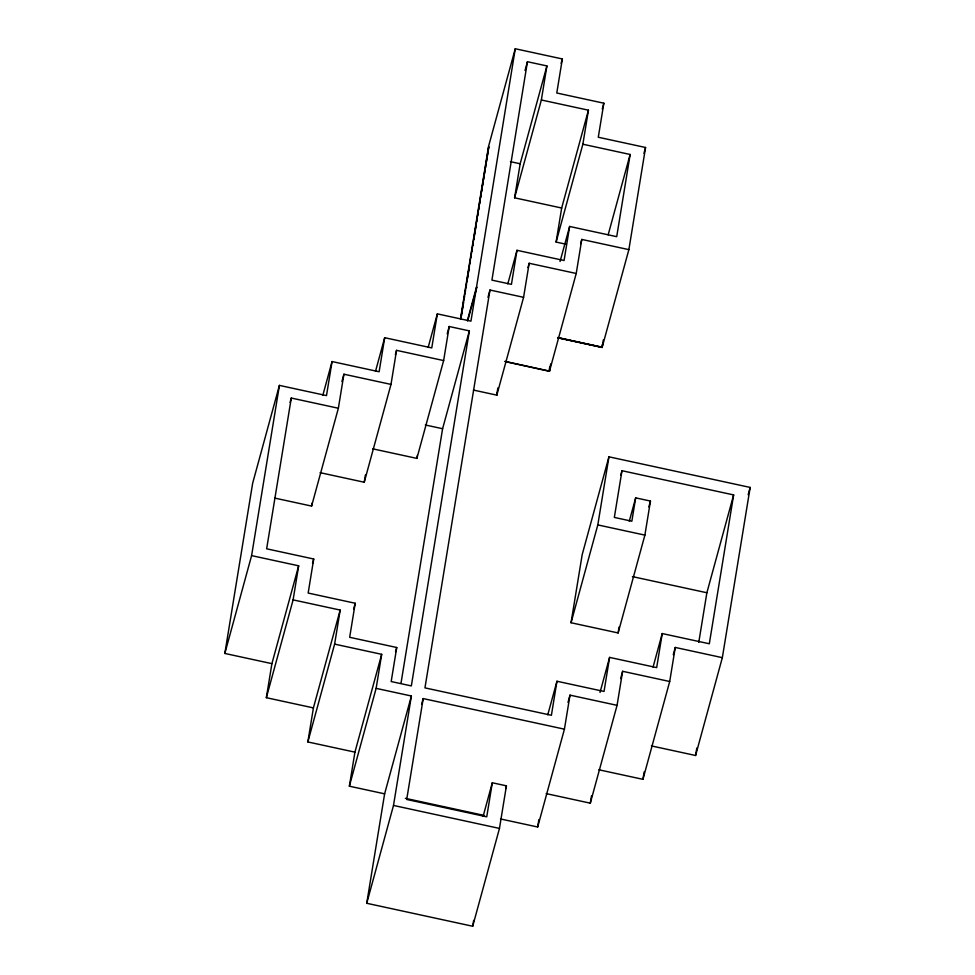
<?xml version="1.0" encoding="UTF-8"?>
<svg xmlns="http://www.w3.org/2000/svg" width="975" height="975" viewBox="0 0 975 975"><rect width="100%" height="100%" fill="white"/><g stroke="black" fill="none" stroke-linecap="round" stroke-linejoin="round"><path stroke-width="1.46" d="M460.48 318.983L488.499 146.579L515.263 48.75L562.343 58.951L556.774 93.003L603.854 103.204L598.284 137.243L645.56 147.493L628.875 249.637L602.111 347.466L557.968 337.898M460.761 318.947L488.743 146.835M460.883 319.008L463.564 302.555M464.051 299.557L464.539 296.571M465.026 293.572L465.502 290.587M465.989 287.588L466.477 284.603M466.964 281.604L469.402 266.638M469.889 263.652L470.377 260.654M470.864 257.668L471.339 254.67M471.827 251.684L472.314 248.686M472.802 245.7L473.289 242.702M473.777 239.716L476.214 224.75M476.69 221.764L477.177 218.766M477.665 215.78L478.152 212.782M478.64 209.796L479.127 206.798M479.615 203.812L480.102 200.813M480.59 197.827L481.077 194.829M481.565 191.843L482.052 188.845M482.528 185.859L483.015 182.861M483.503 179.875L483.99 176.877M484.477 173.891L484.965 170.893M485.452 167.907L485.94 164.909M486.428 161.923L486.915 158.925M487.403 155.939L487.878 152.941M488.365 149.955L488.853 146.957M467.33 320.69L476.519 287.113L515.263 48.75M541.357 99.986L588.437 110.187L561.673 208.016L514.593 197.815L541.357 99.986L546.914 65.934L527.438 61.718L491.924 280.13L511.436 284.347L516.994 250.307L564.074 260.508L569.632 226.468L616.712 236.669L630.142 154.477L582.867 144.227L556.103 242.068L566.451 244.311M224.835 653.445L251.599 555.616L298.667 565.817L271.903 663.658L224.835 653.445L252.659 483.222L279.411 385.393L326.491 395.594L332.061 361.554L379.129 371.755L384.698 337.703L431.767 347.917L437.336 313.865L470.949 321.153L476.519 287.113M251.599 555.616L279.411 385.393M449.207 326.515L443.637 360.567L396.557 350.354L390.999 384.406L343.919 374.205L338.362 408.245L291.281 398.044L266.65 548.803L313.718 559.004L308.161 593.056L355.229 603.257L349.672 637.297L396.74 647.51L391.182 681.549L411.34 685.925L469.365 330.891L449.207 326.515L447.208 333.816M266.346 697.698L293.109 599.869L340.178 610.07L313.414 707.899L266.346 697.698L271.903 663.658M293.109 599.869L298.667 565.817M274.816 498.103L311.598 506.074L312.085 503.112M307.856 741.951L334.62 644.122L381.688 654.322L354.924 752.152L307.856 741.951L313.414 707.899M334.62 644.122L340.178 610.07M320.105 472.668L364.236 482.235L365.442 474.837M349.367 786.191L376.131 688.362L411.389 696.004L384.625 793.833L349.367 786.191L354.924 752.152M376.131 688.362L381.688 654.322M372.742 448.829L416.873 458.396L417.361 455.435M400.981 683.378L442.601 428.72L469.365 330.891M483.112 816.355L492.302 782.767L506.427 785.826L499.468 828.421L472.704 926.25L366.734 903.277L384.625 793.833M366.734 903.277L393.498 805.447L411.389 696.004M629.277 521.223L635.676 497.859L650.459 501.065L644.889 535.117L618.126 632.946L571.045 622.745L582.185 554.653L608.948 456.824L750.165 487.427L722.341 657.662L675.273 647.449L669.703 681.501L622.635 671.3L617.065 705.339L569.997 695.138L564.428 729.178L423.199 698.575L406.709 799.463L486.744 816.818L492.302 782.767M628.875 249.637L581.795 239.423L576.225 273.475L529.157 263.274L523.587 297.314L489.974 290.026L424.954 687.875L551.399 715.284L556.957 681.245L604.037 691.446L609.594 657.394L656.675 667.607L662.232 633.555L709.312 643.768L733.639 494.922L621.977 470.718L620.783 475.093M514.593 197.815L520.163 163.763L546.914 65.934M496.714 395.021L497.859 387.965M473.448 390.073L496.823 395.143L497.311 392.182M556.103 242.068L561.673 208.016M582.867 144.227L588.437 110.187M549.339 369.525L549.79 366.746M549.352 371.183L549.912 366.844M505.221 361.615L549.461 371.304L550.68 363.907M472.704 926.25L473.667 920.376M602.477 344.333L601.989 347.332L557.737 337.643M602.111 347.466L603.33 339.946M500.504 818.951L537.664 827.007L538.87 819.609M571.045 622.745L597.809 524.916L608.948 456.824M621.977 470.718L614.347 517.42L631.849 521.223L635.676 497.859M546.171 793.601L590.302 803.168L591.52 795.771M618.126 632.946L619.088 627.023M598.808 769.763L642.939 779.33L644.158 771.932M698.77 642.367L706.875 592.751L733.639 494.922M651.446 745.924L695.589 755.491L696.808 748.02M290.087 402.419L291.281 398.044M322.871 395.131L332.061 361.554M341.92 381.505L343.919 374.205M311.598 506.074L338.362 408.245M312.524 563.392L313.718 559.004M375.509 371.292L384.698 337.703M395.362 354.742L396.557 350.354M364.236 482.235L390.999 384.406M353.633 609.095L355.229 603.257M428.147 347.453L437.336 313.865M416.873 458.396L443.637 360.567M525.038 70.48L527.438 61.718M467.732 320.775L476.909 287.198M487.975 297.326L489.974 290.026M395.545 651.885L396.74 647.51M561.137 63.338L562.343 58.951M507.804 283.883L516.994 250.307M527.962 267.65L529.157 263.274M496.823 395.143L523.587 297.314M421.602 704.413L423.199 698.575M560.052 261.507L569.632 226.468M602.258 109.042L603.854 103.204M580.6 243.811L581.795 239.423M549.461 371.304L576.225 273.475M608.168 234.792L630.142 154.477M643.963 153.331L645.56 147.493M505.623 788.751L506.427 785.826M547.767 714.821L556.957 681.245M567.998 702.439L569.997 695.138M537.664 827.007L564.428 729.178M648.85 506.915L650.459 501.065M600.015 692.445L609.594 657.394M620.636 678.6L622.635 671.3M590.302 803.168L617.065 705.339M653.043 667.144L662.232 633.555M673.274 654.749L675.273 647.449M642.939 779.33L669.703 681.501M748.166 494.727L750.165 487.427M695.589 755.491L722.341 657.662M510.413 161.655L520.163 163.763M557.615 337.521L601.758 347.088M504.977 361.359L549.23 371.048M425.319 424.978L442.601 428.72M597.809 524.916L644.889 535.117M632.434 576.615L706.875 592.751M405.356 798.33L484.148 815.417M393.498 805.447L499.468 828.421"/></g></svg>
